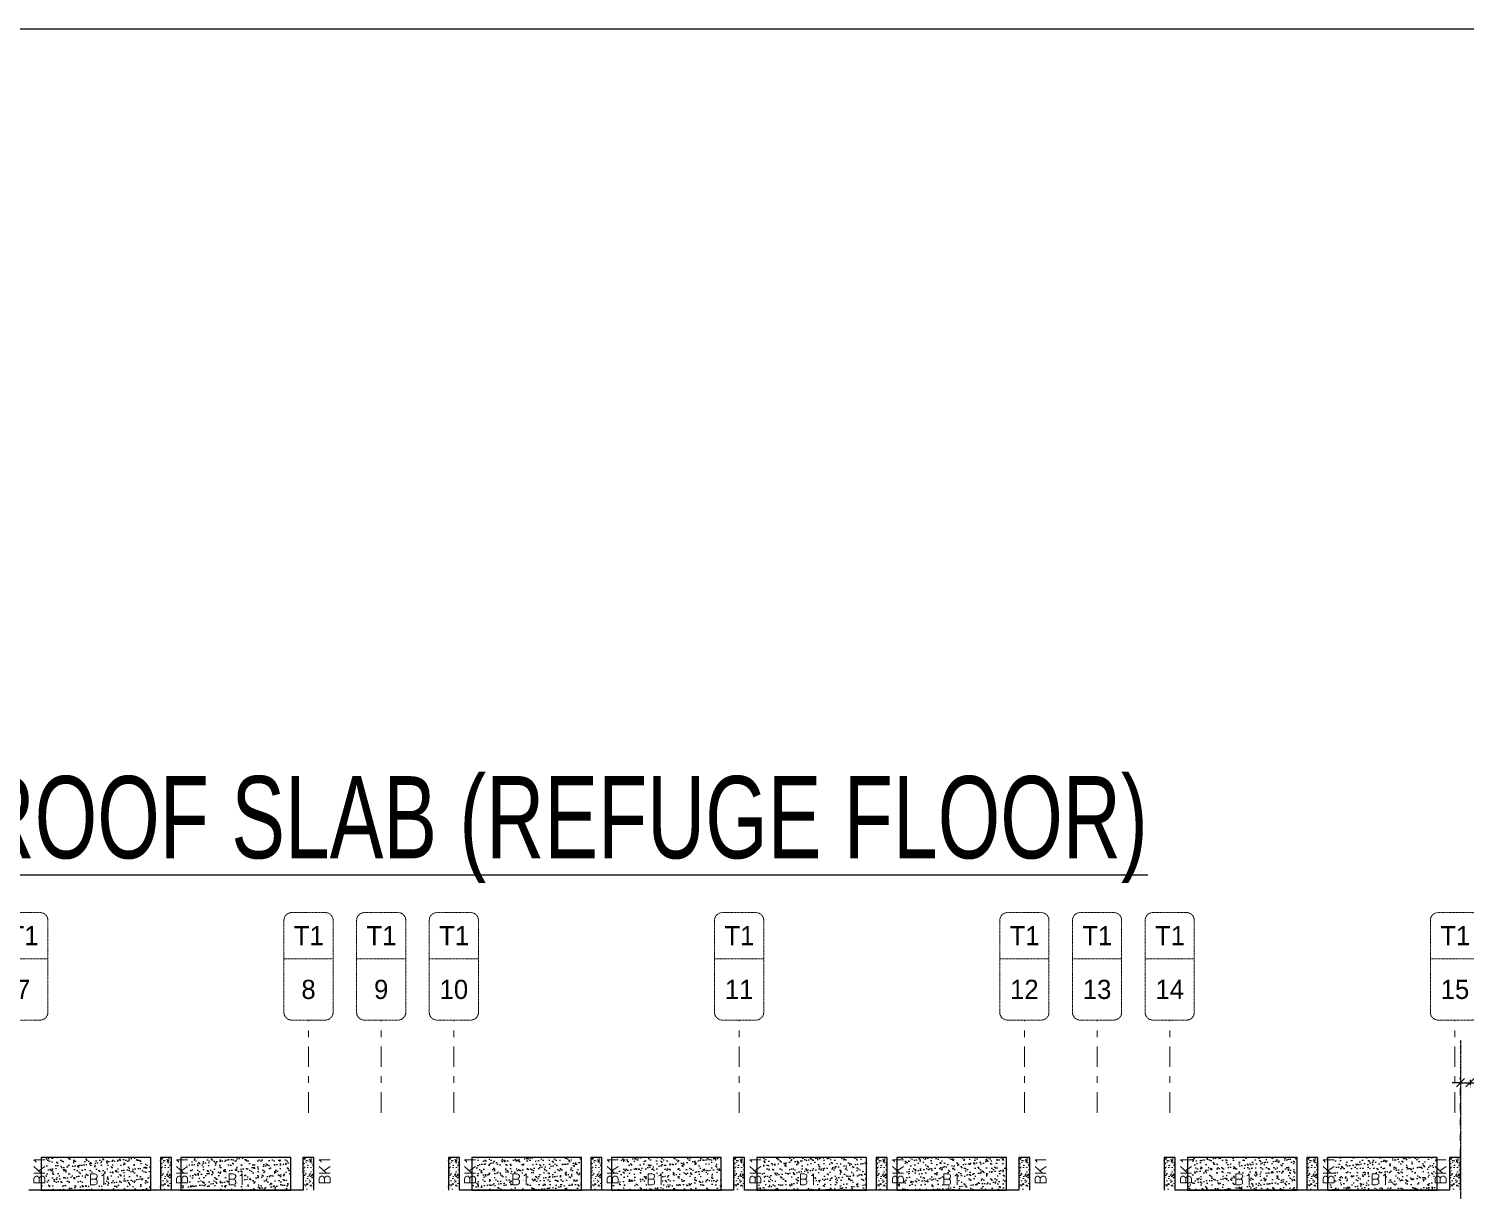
# Model space of a CAD drawing. Header units: millimetres. Extents: x 1078357 to 2594950, y -4969473 to -4636555.
# Drawn here: x 1715100 to 1741288, y -4658181 to -4636994 of the extents above; entities that cross this region are included whole.
import ezdxf
from ezdxf.enums import TextEntityAlignment as Align

# ---------------------------------------------------------------- set-up
doc = ezdxf.new("R2010")
doc.units = ezdxf.units.MM
doc.header["$PDMODE"] = 35
for name, pattern in [('CENTER', [2, 1.25, -0.25, 0.25, -0.25]), ('CONTINOUS', [0]), ('DGN STYLE 7', [8.34, 3.75, -1.67, 1.25, -1.67]), ('DOT', [0.25, 0, -0.25]), ('HIDDEN', [0.375, 0.25, -0.125]), ('New Retail block$0$CONTINOUS', [0])]:
    doc.linetypes.add(name, pattern=pattern)
doc.layers.get('0').update_dxf_attribs({"lineweight": 0})
doc.layers.get('Defpoints').update_dxf_attribs({"lineweight": 0})
for name, color, linetype, lineweight in [('A-_ANOTDIMA_D-', 6, 'Continuous', 13), ('A-_ANOTGRID_E-', 8, 'DGN STYLE 7', 13), ('Boundary', 40, 'Continuous', 30), ('GRID LINE', 8, 'Continuous', 0), ('HATCH', 8, 'Continuous', 30), ('S-NON STR RCC WALL', 8, 'Continuous', 0)]:
    doc.layers.add(name, color=color, linetype=linetype, lineweight=lineweight)
for name, color, linetype in [('B-200x650', 241, 'HIDDEN'), ('EXPANSION JOINT', 10, 'HIDDEN'), ('EXPANTION JOINT', 240, 'Continuous'), ('S TEXT', 7, 'Continuous'), ('S-PROJECTION', 54, 'New Retail block$0$CONTINOUS')]:
    doc.layers.add(name, color=color, linetype=linetype)
doc.styles.add('Roman', font='romans')
doc.styles.add('ROMANS', font='romans.shx', dxfattribs={"width": 0.85})
doc.styles.add('SANSSERIF', font='sas_____.pfb')
doc.styles.get("Standard").update_dxf_attribs({"font": 'Adani Regular.ttf', "height": 500})
doc.dimstyles.new('HARESH', dxfattribs={"dimtxt": 150, "dimasz": 75, "dimexe": 0, "dimexo": 0, "dimgap": 25, "dimtad": 1, "dimdec": 0, "dimdsep": 46, "dimtxsty": 'Roman', "dimblk": 'OBLIQUE', "dimcen": 225, "dimdle": 25, "dimclrd": 2, "dimclre": 2, "dimclrt": 7, "dimadec": 8, "dimazin": 1, "dimtfac": 1, "dimtdec": 0, "dimtmove": 0, "dimatfit": 0, "dimfxl": 1, "dimlwd": -1, "dimlwe": -1, "dimarcsym": 0})

# ---------------------------------------------------------------- blocks, each defined once
blk = doc.blocks.new('_Oblique')
at = {"color": 0, "linetype": 'ByBlock', "lineweight": -2}
blk.add_line((-0.5, -0.5), (0.5, 0.5), dxfattribs=at)
blk = doc.blocks.new('*D1119')
at = {"layer": 'Defpoints', "color": 0, "linetype": 'CONTINOUS', "ltscale": 0.5, "transparency": 16777216}
for p in [(1741375, -4656167, 3), (1741375, -4656218), (1741200, -4658181, 0)]:
    blk.add_point(p, dxfattribs=at)
at = {"layer": 'EXPANTION JOINT', "color": 2, "linetype": 'DOT', "ltscale": 0.5, "transparency": 16777216}
for p, q in [((1741200, -4658181), (1741200, -4656118)), ((1741375, -4656167), (1741375, -4656318))]:
    blk.add_line(p, q, dxfattribs=at)
at = {"layer": 'EXPANTION JOINT', "color": 2, "linetype": 'CONTINOUS', "ltscale": 0.5, "transparency": 16777216}
for p, q in [((1741200, -4656218), (1741050, -4656218)), ((1741200, -4656218), (1741375, -4656218)), ((1741375, -4656218), (1744739, -4656218))]:
    blk.add_line(p, q, dxfattribs=at)
at = {"layer": 'EXPANTION JOINT', "color": 2, "linetype": 'CONTINOUS', "ltscale": 0.5, "transparency": 16777216, "xscale": 150, "yscale": 150, "zscale": 150}
blk.add_blockref('_Oblique', (1741200, -4656218), dxfattribs=at)
at = {"layer": 'EXPANTION JOINT', "color": 2, "linetype": 'CONTINOUS', "ltscale": 0.5, "transparency": 16777216, "xscale": 150, "yscale": 150, "zscale": 150, "rotation": 180}
blk.add_blockref('_Oblique', (1741375, -4656218), dxfattribs=at)
at = {"layer": 'EXPANTION JOINT', "color": 7, "linetype": 'CONTINOUS', "ltscale": 0.5, "transparency": 16777216, "char_height": 225, "attachment_point": 5, "style": 'Roman'}
for s, insert in [('175mm', (1743207, -4656030)), ('EXPANSION JOINT ', (1743207, -4656405))]:
    blk.add_mtext(s, dxfattribs=dict(at, insert=insert))
blk = doc.blocks.new('*D1120')
at = {"layer": 'Defpoints', "color": 0, "linetype": 'CONTINOUS', "ltscale": 0.5, "transparency": 16777216}
for p in [(1741375, -4656167, 3), (1741375, -4656218), (1741200, -4658181, 0)]:
    blk.add_point(p, dxfattribs=at)
at = {"layer": 'EXPANTION JOINT', "color": 2, "linetype": 'DOT', "ltscale": 0.5, "transparency": 16777216}
for p, q in [((1741200, -4658181), (1741200, -4656118)), ((1741375, -4656167), (1741375, -4656318))]:
    blk.add_line(p, q, dxfattribs=at)
at = {"layer": 'EXPANTION JOINT', "color": 2, "linetype": 'CONTINOUS', "ltscale": 0.5, "transparency": 16777216}
for p, q in [((1741200, -4656218), (1741050, -4656218)), ((1741200, -4656218), (1741375, -4656218)), ((1741375, -4656218), (1744739, -4656218))]:
    blk.add_line(p, q, dxfattribs=at)
at = {"layer": 'EXPANTION JOINT', "color": 2, "linetype": 'CONTINOUS', "ltscale": 0.5, "transparency": 16777216, "xscale": 150, "yscale": 150, "zscale": 150}
blk.add_blockref('_Oblique', (1741200, -4656218), dxfattribs=at)
at = {"layer": 'EXPANTION JOINT', "color": 2, "linetype": 'CONTINOUS', "ltscale": 0.5, "transparency": 16777216, "xscale": 150, "yscale": 150, "zscale": 150, "rotation": 180}
blk.add_blockref('_Oblique', (1741375, -4656218), dxfattribs=at)
at = {"layer": 'EXPANTION JOINT', "color": 7, "linetype": 'CONTINOUS', "ltscale": 0.5, "transparency": 16777216, "char_height": 225, "attachment_point": 5, "style": 'Roman'}
for s, insert in [('175mm', (1743207, -4656030)), ('EXPANSION JOINT ', (1743207, -4656405))]:
    blk.add_mtext(s, dxfattribs=dict(at, insert=insert))
blk = doc.blocks.new('Tower grid nomenclature-ex')
at = {"layer": 'A-_ANOTGRID_E-'}
blk.add_lwpolyline([(-1250, -600), (1750, -600, 0.414214), (2000, -350), (2000, 750, 0.414214), (1750, 1000), (-1250, 1000, 0.414214), (-1500, 750), (-1500, -350, 0.414214)], format="xyb", close=True, dxfattribs=at)
blk.add_lwpolyline([(0, 1000), (0, -600)], dxfattribs=at)
at = {"layer": 'A-_ANOTGRID_E-', "flags": 8}
for p in [(-1235, 400), (1788, 400)]:
    blk.add_attdef('GRID', text='', height=625, dxfattribs=at).set_placement(p, align=Align.MIDDLE_CENTER)
blk = doc.blocks.new('T1')
at = {"layer": 'GRID LINE', "linetype": 'DGN STYLE 7', "ltscale": 100, "elevation": 0}
for points in [[(63086, -31827), (63086, -30138)], [(64411, -31827), (64411, -30138)], [(65736, -31827), (65736, -30138)], [(70936, -31827), (70936, -30138)], [(76136, -31827), (76136, -30138)], [(77461, -31827), (77461, -30138)], [(78786, -31827), (78786, -30138)], [(83986, -31827), (83986, -30138)]]:
    blk.add_lwpolyline(points, dxfattribs=at)
at = {"layer": 'GRID LINE'}
ref = blk.add_blockref('Tower grid nomenclature-ex', (57774, -29018, 0), dxfattribs=dict(at, xscale=0.56, yscale=0.56, zscale=0.56, rotation=270))
ref.add_attrib('GRID', '7', dxfattribs={"layer": 'A-_ANOTGRID_E-', "height": 350}).set_placement((57886, -29578, 0), align=Align.MIDDLE_CENTER)
ref.add_attrib('GRID', 'T1', dxfattribs={"layer": 'A-_ANOTGRID_E-', "height": 350}).set_placement((57891, -28598, 0), align=Align.MIDDLE_CENTER)
ref = blk.add_blockref('Tower grid nomenclature-ex', (62974, -29018, 0), dxfattribs=dict(at, xscale=0.56, yscale=0.56, zscale=0.56, rotation=270))
ref.add_attrib('GRID', '8', dxfattribs={"layer": 'A-_ANOTGRID_E-', "height": 350}).set_placement((63086, -29578, 0), align=Align.MIDDLE_CENTER)
ref.add_attrib('GRID', 'T1', dxfattribs={"layer": 'A-_ANOTGRID_E-', "height": 350}).set_placement((63091, -28598, 0), align=Align.MIDDLE_CENTER)
ref = blk.add_blockref('Tower grid nomenclature-ex', (64299, -29018, 0), dxfattribs=dict(at, xscale=0.56, yscale=0.56, zscale=0.56, rotation=270))
ref.add_attrib('GRID', '9', dxfattribs={"layer": 'A-_ANOTGRID_E-', "height": 350}).set_placement((64411, -29578, 0), align=Align.MIDDLE_CENTER)
ref.add_attrib('GRID', 'T1', dxfattribs={"layer": 'A-_ANOTGRID_E-', "height": 350}).set_placement((64416, -28598, 0), align=Align.MIDDLE_CENTER)
ref = blk.add_blockref('Tower grid nomenclature-ex', (65624, -29018, 0), dxfattribs=dict(at, xscale=0.56, yscale=0.56, zscale=0.56, rotation=270))
ref.add_attrib('GRID', '10', dxfattribs={"layer": 'A-_ANOTGRID_E-', "height": 350}).set_placement((65736, -29578, 0), align=Align.MIDDLE_CENTER)
ref.add_attrib('GRID', 'T1', dxfattribs={"layer": 'A-_ANOTGRID_E-', "height": 350}).set_placement((65741, -28598, 0), align=Align.MIDDLE_CENTER)
ref = blk.add_blockref('Tower grid nomenclature-ex', (70824, -29018, 0), dxfattribs=dict(at, xscale=0.56, yscale=0.56, zscale=0.56, rotation=270))
ref.add_attrib('GRID', '11', dxfattribs={"layer": 'A-_ANOTGRID_E-', "height": 350}).set_placement((70936, -29578, 0), align=Align.MIDDLE_CENTER)
ref.add_attrib('GRID', 'T1', dxfattribs={"layer": 'A-_ANOTGRID_E-', "height": 350}).set_placement((70941, -28598, 0), align=Align.MIDDLE_CENTER)
ref = blk.add_blockref('Tower grid nomenclature-ex', (76024, -29018, 0), dxfattribs=dict(at, xscale=0.56, yscale=0.56, zscale=0.56, rotation=270))
ref.add_attrib('GRID', '12', dxfattribs={"layer": 'A-_ANOTGRID_E-', "height": 350}).set_placement((76136, -29578, 0), align=Align.MIDDLE_CENTER)
ref.add_attrib('GRID', 'T1', dxfattribs={"layer": 'A-_ANOTGRID_E-', "height": 350}).set_placement((76141, -28598, 0), align=Align.MIDDLE_CENTER)
ref = blk.add_blockref('Tower grid nomenclature-ex', (77349, -29018, 0), dxfattribs=dict(at, xscale=0.56, yscale=0.56, zscale=0.56, rotation=270))
ref.add_attrib('GRID', '13', dxfattribs={"layer": 'A-_ANOTGRID_E-', "height": 350}).set_placement((77461, -29578, 0), align=Align.MIDDLE_CENTER)
ref.add_attrib('GRID', 'T1', dxfattribs={"layer": 'A-_ANOTGRID_E-', "height": 350}).set_placement((77466, -28598, 0), align=Align.MIDDLE_CENTER)
ref = blk.add_blockref('Tower grid nomenclature-ex', (78674, -29018, 0), dxfattribs=dict(at, xscale=0.56, yscale=0.56, zscale=0.56, rotation=270))
ref.add_attrib('GRID', '14', dxfattribs={"layer": 'A-_ANOTGRID_E-', "height": 350}).set_placement((78786, -29578, 0), align=Align.MIDDLE_CENTER)
ref.add_attrib('GRID', 'T1', dxfattribs={"layer": 'A-_ANOTGRID_E-', "height": 350}).set_placement((78791, -28598, 0), align=Align.MIDDLE_CENTER)
ref = blk.add_blockref('Tower grid nomenclature-ex', (83874, -29018, 0), dxfattribs=dict(at, xscale=0.56, yscale=0.56, zscale=0.56, rotation=270))
ref.add_attrib('GRID', '15', dxfattribs={"layer": 'A-_ANOTGRID_E-', "height": 350}).set_placement((83986, -29578, 0), align=Align.MIDDLE_CENTER)
ref.add_attrib('GRID', 'T1', dxfattribs={"layer": 'A-_ANOTGRID_E-', "height": 350}).set_placement((83991, -28598, 0), align=Align.MIDDLE_CENTER)

msp = doc.modelspace()

# ---------------------------------------------------------------- hatches: boundary and pattern name
at = {"layer": 'HATCH'}
h = msp.add_hatch(dxfattribs=at)
h.set_pattern_fill('AR-SAND', color=8, scale=3, angle=179.97015)
h.set_pattern_definition([(37.4701541, (-1148783.67, 9329389.39), (-4.7236114, 146.8264517), [0, -115.824, 0, -129.54, 0, -123.825]), (7.4701541, (-1148783.67, 9329389.4), (134.9689868, 214.9772528), [0, -62.484, 0, -104.394, 0, -40.005]), (327.4701541, (-1148877.4, 9329389.44), (237.2979035, 0.3075449), [0, -38.1, 0, -137.16, 0, -179.07]), (317.4701541, (-1148877.4, 9329389.44), (229.1017424, 66.759465), [0, -19.05, 0, -89.916, 0, -102.87])])
h.paths.add_polyline_path([(1717324.9, -4657580.9), (1715324.9, -4657580.9), (1715324.9, -4658180.8), (1717324.9, -4658180.8)])
h = msp.add_hatch(dxfattribs=at)
h.set_pattern_fill('AR-SAND', color=8, scale=3, angle=179.97015)
h.set_pattern_definition([(37.4701541, (-1151333.67, 9329389.39), (-4.7236114, 146.8264517), [0, -115.824, 0, -129.54, 0, -123.825]), (7.4701541, (-1151333.67, 9329389.4), (134.9689868, 214.9772528), [0, -62.484, 0, -104.394, 0, -40.005]), (327.4701541, (-1151427.4, 9329389.44), (237.2979035, 0.3075449), [0, -38.1, 0, -137.16, 0, -179.07]), (317.4701541, (-1151427.4, 9329389.44), (229.1017424, 66.759465), [0, -19.05, 0, -89.916, 0, -102.87])])
h.paths.add_polyline_path([(1719874.9, -4657580.9), (1717874.9, -4657580.9), (1717874.9, -4658180.8), (1719874.9, -4658180.8)])
h = msp.add_hatch(dxfattribs=at)
h.set_pattern_fill('AR-SAND', color=8, scale=3, angle=179.97015)
h.set_pattern_definition([(37.4701541, (-1156633.67, 9329389.39), (-4.7236114, 146.8264517), [0, -115.824, 0, -129.54, 0, -123.825]), (7.4701541, (-1156633.67, 9329389.4), (134.9689868, 214.9772528), [0, -62.484, 0, -104.394, 0, -40.005]), (327.4701541, (-1156727.4, 9329389.44), (237.2979035, 0.3075449), [0, -38.1, 0, -137.16, 0, -179.07]), (317.4701541, (-1156727.4, 9329389.44), (229.1017424, 66.759465), [0, -19.05, 0, -89.916, 0, -102.87])])
h.paths.add_polyline_path([(1725174.9, -4657580.9), (1723174.9, -4657580.9), (1723174.9, -4658180.8), (1725174.9, -4658180.8)])
h = msp.add_hatch(dxfattribs=at)
h.set_pattern_fill('AR-SAND', color=8, scale=3, angle=179.97015)
h.set_pattern_definition([(37.4701541, (-1159183.67, 9329389.39), (-4.7236114, 146.8264517), [0, -115.824, 0, -129.54, 0, -123.825]), (7.4701541, (-1159183.67, 9329389.4), (134.9689868, 214.9772528), [0, -62.484, 0, -104.394, 0, -40.005]), (327.4701541, (-1159277.4, 9329389.44), (237.2979035, 0.3075449), [0, -38.1, 0, -137.16, 0, -179.07]), (317.4701541, (-1159277.4, 9329389.44), (229.1017424, 66.759465), [0, -19.05, 0, -89.916, 0, -102.87])])
h.paths.add_polyline_path([(1727724.9, -4657580.9), (1725724.9, -4657580.9), (1725724.9, -4658180.8), (1727724.9, -4658180.8)])
h = msp.add_hatch(dxfattribs=at)
h.set_pattern_fill('AR-SAND', color=8, scale=3, angle=179.97015)
h.set_pattern_definition([(37.4701541, (-1161833.67, 9329389.39), (-4.7236114, 146.8264517), [0, -115.824, 0, -129.54, 0, -123.825]), (7.4701541, (-1161833.67, 9329389.4), (134.9689868, 214.9772528), [0, -62.484, 0, -104.394, 0, -40.005]), (327.4701541, (-1161927.4, 9329389.44), (237.2979035, 0.3075449), [0, -38.1, 0, -137.16, 0, -179.07]), (317.4701541, (-1161927.4, 9329389.44), (229.1017424, 66.759465), [0, -19.05, 0, -89.916, 0, -102.87])])
h.paths.add_polyline_path([(1730374.9, -4657580.9), (1728374.9, -4657580.9), (1728374.9, -4658180.8), (1730374.9, -4658180.8)])
h = msp.add_hatch(dxfattribs=at)
h.set_pattern_fill('AR-SAND', color=8, scale=3, angle=179.97015)
h.set_pattern_definition([(37.4701541, (-1164383.67, 9329389.39), (-4.7236114, 146.8264517), [0, -115.824, 0, -129.54, 0, -123.825]), (7.4701541, (-1164383.67, 9329389.4), (134.9689868, 214.9772528), [0, -62.484, 0, -104.394, 0, -40.005]), (327.4701541, (-1164477.4, 9329389.44), (237.2979035, 0.3075449), [0, -38.1, 0, -137.16, 0, -179.07]), (317.4701541, (-1164477.4, 9329389.44), (229.1017424, 66.759465), [0, -19.05, 0, -89.916, 0, -102.87])])
h.paths.add_polyline_path([(1732924.9, -4657580.9), (1730924.9, -4657580.9), (1730924.9, -4658180.8), (1732924.9, -4658180.8)])
h = msp.add_hatch(dxfattribs=at)
h.set_pattern_fill('AR-SAND', color=8, scale=3, angle=179.97015)
h.set_pattern_definition([(37.4701541, (-1169683.67, 9329389.39), (-4.7236114, 146.8264517), [0, -115.824, 0, -129.54, 0, -123.825]), (7.4701541, (-1169683.67, 9329389.4), (134.9689868, 214.9772528), [0, -62.484, 0, -104.394, 0, -40.005]), (327.4701541, (-1169777.4, 9329389.44), (237.2979035, 0.3075449), [0, -38.1, 0, -137.16, 0, -179.07]), (317.4701541, (-1169777.4, 9329389.44), (229.1017424, 66.759465), [0, -19.05, 0, -89.916, 0, -102.87])])
h.paths.add_polyline_path([(1738224.9, -4657580.9), (1736224.9, -4657580.9), (1736224.9, -4658180.8), (1738224.9, -4658180.8)])
h = msp.add_hatch(dxfattribs=at)
h.set_pattern_fill('AR-SAND', color=8, scale=3, angle=179.97015)
h.set_pattern_definition([(37.4701541, (-1172233.67, 9329389.39), (-4.7236114, 146.8264517), [0, -115.824, 0, -129.54, 0, -123.825]), (7.4701541, (-1172233.67, 9329389.4), (134.9689868, 214.9772528), [0, -62.484, 0, -104.394, 0, -40.005]), (327.4701541, (-1172327.4, 9329389.44), (237.2979035, 0.3075449), [0, -38.1, 0, -137.16, 0, -179.07]), (317.4701541, (-1172327.4, 9329389.44), (229.1017424, 66.759465), [0, -19.05, 0, -89.916, 0, -102.87])])
h.paths.add_polyline_path([(1740774.9, -4657580.9), (1738774.9, -4657580.9), (1738774.9, -4658180.8), (1740774.9, -4658180.8)])
at = {"layer": 'S-NON STR RCC WALL'}
h = msp.add_hatch(dxfattribs=at)
h.set_pattern_fill('AR-CONC', color=256, angle=180)
h.set_pattern_definition([(50, (-6816345.12, 32897507.37), (182.184669, -15.93908554), [19.05, -209.55]), (355, (-6816345.12, 32897507.37), (-35.2434214, 191.0568452), [15.24, -167.6405842]), (100.4514447, (-6816329.94, 32897506.04), (146.9412471, 175.1177519), [16.1900088, -178.0902446]), (46.1842, (-6816345.12, 32897558.17), (271.0790409, -42.0423279), [28.575, -314.325]), (96.6355576, (-6816322.53, 32897554.67), (237.404134, 247.4261246), [24.2850231, -267.1356082]), (351.1841512, (-6816345.12, 32897558.17), (237.404134, 247.4261246), [22.859967, -251.459732]), (21, (-6816319.72, 32897545.47), (151.61439127, -102.2651982), [19.05, -209.55]), (326, (-6816319.72, 32897545.47), (61.80202835, 184.1879661), [15.24, -167.64]), (71.451445, (-6816307.09, 32897536.95), (213.4164193, 81.9227689), [16.1900088, -178.0899376]), (37.5, (-6816345.124, 32897507.37), (3.08860325, 84.55503887), [0, -165.608, 0, -170.18, 0, -168.275]), (7.5, (-6816345.12, 32897507.37), (66.8196625, 100.18057482), [0, -97.028, 0, -161.798, 0, -64.135]), (327.5, (-6816401.766, 32897507.37), (135.59059517, -5.72874399), [0, -63.5, 0, -198.12, 0, -262.89]), (317.5, (-6816427.17, 32897507.37), (148.1291814, 25.42649103), [0, -82.55, 0, -131.572, 0, -186.69])])
h.paths.add_polyline_path([(1717699.6, -4658180.8), (1717699.6, -4657580.8), (1717499.7, -4657580.8), (1717499.7, -4658180.8), (1717699.6, -4658180.8)], is_closed=False)
h = msp.add_hatch(dxfattribs=at)
h.set_pattern_fill('AR-CONC', color=256, angle=180)
h.set_pattern_definition([(50, (-6813745.12, 32897507.43), (182.184669, -15.93908554), [19.05, -209.55]), (355, (-6813745.12, 32897507.43), (-35.2434214, 191.0568452), [15.24, -167.6405842]), (100.4514447, (-6813729.94, 32897506.1), (146.9412471, 175.1177519), [16.1900088, -178.0902446]), (46.1842, (-6813745.12, 32897558.23), (271.0790409, -42.0423279), [28.575, -314.325]), (96.6355576, (-6813722.53, 32897554.73), (237.404134, 247.4261246), [24.2850231, -267.1356082]), (351.1841512, (-6813745.12, 32897558.23), (237.404134, 247.4261246), [22.859967, -251.459732]), (21, (-6813719.72, 32897545.53), (151.61439127, -102.2651982), [19.05, -209.55]), (326, (-6813719.72, 32897545.53), (61.80202835, 184.1879661), [15.24, -167.64]), (71.451445, (-6813707.09, 32897537), (213.4164193, 81.9227689), [16.1900088, -178.0899376]), (37.5, (-6813745.124, 32897507.43), (3.08860325, 84.55503887), [0, -165.608, 0, -170.18, 0, -168.275]), (7.5, (-6813745.12, 32897507.43), (66.8196625, 100.18057482), [0, -97.028, 0, -161.798, 0, -64.135]), (327.5, (-6813801.766, 32897507.43), (135.59059517, -5.72874399), [0, -63.5, 0, -198.12, 0, -262.89]), (317.5, (-6813827.17, 32897507.43), (148.1291814, 25.42649103), [0, -82.55, 0, -131.572, 0, -186.69])])
h.paths.add_polyline_path([(1720299.6, -4658180.8), (1720299.6, -4657580.8), (1720099.7, -4657580.8), (1720099.7, -4658180.8), (1720299.6, -4658180.8)], is_closed=False)
h = msp.add_hatch(dxfattribs=at)
h.set_pattern_fill('AR-CONC', color=256, angle=180)
h.set_pattern_definition([(50, (-6811095.12, 32897507.36), (182.184669, -15.93908554), [19.05, -209.55]), (355, (-6811095.12, 32897507.36), (-35.2434214, 191.0568452), [15.24, -167.6405842]), (100.4514447, (-6811079.94, 32897506.04), (146.9412471, 175.1177519), [16.1900088, -178.0902446]), (46.1842, (-6811095.12, 32897558.16), (271.0790409, -42.0423279), [28.575, -314.325]), (96.6355576, (-6811072.53, 32897554.66), (237.404134, 247.4261246), [24.2850231, -267.1356082]), (351.1841512, (-6811095.12, 32897558.16), (237.404134, 247.4261246), [22.859967, -251.459732]), (21, (-6811069.72, 32897545.46), (151.61439127, -102.2651982), [19.05, -209.55]), (326, (-6811069.72, 32897545.46), (61.80202835, 184.1879661), [15.24, -167.64]), (71.451445, (-6811057.09, 32897536.94), (213.4164193, 81.9227689), [16.1900088, -178.0899376]), (37.5, (-6811095.124, 32897507.364), (3.08860325, 84.55503887), [0, -165.608, 0, -170.18, 0, -168.275]), (7.5, (-6811095.12, 32897507.36), (66.8196625, 100.18057482), [0, -97.028, 0, -161.798, 0, -64.135]), (327.5, (-6811151.766, 32897507.364), (135.59059517, -5.72874399), [0, -63.5, 0, -198.12, 0, -262.89]), (317.5, (-6811177.17, 32897507.36), (148.1291814, 25.42649103), [0, -82.55, 0, -131.572, 0, -186.69])])
h.paths.add_polyline_path([(1722949.6, -4658180.8), (1722949.6, -4657580.8), (1722749.7, -4657580.8), (1722749.7, -4658180.8), (1722949.6, -4658180.8)], is_closed=False)
h = msp.add_hatch(dxfattribs=at)
h.set_pattern_fill('AR-CONC', color=256, angle=180)
h.set_pattern_definition([(50, (-6808495.12, 32897507.37), (182.184669, -15.93908554), [19.05, -209.55]), (355, (-6808495.12, 32897507.37), (-35.2434214, 191.0568452), [15.24, -167.6405842]), (100.4514447, (-6808479.94, 32897506.04), (146.9412471, 175.1177519), [16.1900088, -178.0902446]), (46.1842, (-6808495.12, 32897558.17), (271.0790409, -42.0423279), [28.575, -314.325]), (96.6355576, (-6808472.53, 32897554.67), (237.404134, 247.4261246), [24.2850231, -267.1356082]), (351.1841512, (-6808495.12, 32897558.17), (237.404134, 247.4261246), [22.859967, -251.459732]), (21, (-6808469.72, 32897545.47), (151.61439127, -102.2651982), [19.05, -209.55]), (326, (-6808469.72, 32897545.47), (61.80202835, 184.1879661), [15.24, -167.64]), (71.451445, (-6808457.09, 32897536.95), (213.4164193, 81.9227689), [16.1900088, -178.0899376]), (37.5, (-6808495.124, 32897507.37), (3.08860325, 84.55503887), [0, -165.608, 0, -170.18, 0, -168.275]), (7.5, (-6808495.12, 32897507.37), (66.8196625, 100.18057482), [0, -97.028, 0, -161.798, 0, -64.135]), (327.5, (-6808551.766, 32897507.37), (135.59059517, -5.72874399), [0, -63.5, 0, -198.12, 0, -262.89]), (317.5, (-6808577.17, 32897507.37), (148.1291814, 25.42649103), [0, -82.55, 0, -131.572, 0, -186.69])])
h.paths.add_polyline_path([(1725549.6, -4658180.8), (1725549.6, -4657580.8), (1725349.7, -4657580.8), (1725349.7, -4658180.8), (1725549.6, -4658180.8)], is_closed=False)
h = msp.add_hatch(dxfattribs=at)
h.set_pattern_fill('AR-CONC', color=256, angle=180)
h.set_pattern_definition([(50, (-6805895.1, 32897507.36), (182.184669, -15.93908554), [19.05, -209.55]), (355, (-6805895.1, 32897507.36), (-35.2434214, 191.0568452), [15.24, -167.6405842]), (100.4514447, (-6805879.92, 32897506.04), (146.9412471, 175.1177519), [16.1900088, -178.0902446]), (46.1842, (-6805895.1, 32897558.16), (271.0790409, -42.0423279), [28.575, -314.325]), (96.6355576, (-6805872.51, 32897554.66), (237.404134, 247.4261246), [24.2850231, -267.1356082]), (351.1841512, (-6805895.1, 32897558.16), (237.404134, 247.4261246), [22.859967, -251.459732]), (21, (-6805869.7, 32897545.46), (151.61439127, -102.2651982), [19.05, -209.55]), (326, (-6805869.7, 32897545.46), (61.80202835, 184.1879661), [15.24, -167.64]), (71.451445, (-6805857.07, 32897536.94), (213.4164193, 81.9227689), [16.1900088, -178.0899376]), (37.5, (-6805895.104, 32897507.364), (3.08860325, 84.55503887), [0, -165.608, 0, -170.18, 0, -168.275]), (7.5, (-6805895.1, 32897507.36), (66.8196625, 100.18057482), [0, -97.028, 0, -161.798, 0, -64.135]), (327.5, (-6805951.746, 32897507.364), (135.59059517, -5.72874399), [0, -63.5, 0, -198.12, 0, -262.89]), (317.5, (-6805977.15, 32897507.36), (148.1291814, 25.42649103), [0, -82.55, 0, -131.572, 0, -186.69])])
h.paths.add_polyline_path([(1728149.7, -4658180.8), (1728149.7, -4657580.8), (1727949.7, -4657580.8), (1727949.7, -4658180.8), (1728149.7, -4658180.8)], is_closed=False)
h = msp.add_hatch(dxfattribs=at)
h.set_pattern_fill('AR-CONC', color=256, angle=180)
h.set_pattern_definition([(50, (-6803295.1, 32897507.36), (182.184669, -15.93908554), [19.05, -209.55]), (355, (-6803295.1, 32897507.36), (-35.2434214, 191.0568452), [15.24, -167.6405842]), (100.4514447, (-6803279.92, 32897506.04), (146.9412471, 175.1177519), [16.1900088, -178.0902446]), (46.1842, (-6803295.1, 32897558.16), (271.0790409, -42.0423279), [28.575, -314.325]), (96.6355576, (-6803272.51, 32897554.66), (237.404134, 247.4261246), [24.2850231, -267.1356082]), (351.1841512, (-6803295.1, 32897558.16), (237.404134, 247.4261246), [22.859967, -251.459732]), (21, (-6803269.7, 32897545.46), (151.61439127, -102.2651982), [19.05, -209.55]), (326, (-6803269.7, 32897545.46), (61.80202835, 184.1879661), [15.24, -167.64]), (71.451445, (-6803257.07, 32897536.94), (213.4164193, 81.9227689), [16.1900088, -178.0899376]), (37.5, (-6803295.104, 32897507.364), (3.08860325, 84.55503887), [0, -165.608, 0, -170.18, 0, -168.275]), (7.5, (-6803295.1, 32897507.36), (66.8196625, 100.18057482), [0, -97.028, 0, -161.798, 0, -64.135]), (327.5, (-6803351.746, 32897507.364), (135.59059517, -5.72874399), [0, -63.5, 0, -198.12, 0, -262.89]), (317.5, (-6803377.15, 32897507.36), (148.1291814, 25.42649103), [0, -82.55, 0, -131.572, 0, -186.69])])
h.paths.add_polyline_path([(1730749.7, -4658180.8), (1730749.7, -4657580.8), (1730549.7, -4657580.8), (1730549.7, -4658180.8), (1730749.7, -4658180.8)], is_closed=False)
h = msp.add_hatch(dxfattribs=at)
h.set_pattern_fill('AR-CONC', color=256, angle=180)
h.set_pattern_definition([(50, (-6800695.1, 32897507.36), (182.184669, -15.93908554), [19.05, -209.55]), (355, (-6800695.1, 32897507.36), (-35.2434214, 191.0568452), [15.24, -167.6405842]), (100.4514447, (-6800679.92, 32897506.04), (146.9412471, 175.1177519), [16.1900088, -178.0902446]), (46.1842, (-6800695.1, 32897558.16), (271.0790409, -42.0423279), [28.575, -314.325]), (96.6355576, (-6800672.51, 32897554.66), (237.404134, 247.4261246), [24.2850231, -267.1356082]), (351.1841512, (-6800695.1, 32897558.16), (237.404134, 247.4261246), [22.859967, -251.459732]), (21, (-6800669.7, 32897545.46), (151.61439127, -102.2651982), [19.05, -209.55]), (326, (-6800669.7, 32897545.46), (61.80202835, 184.1879661), [15.24, -167.64]), (71.451445, (-6800657.07, 32897536.94), (213.4164193, 81.9227689), [16.1900088, -178.0899376]), (37.5, (-6800695.104, 32897507.364), (3.08860325, 84.55503887), [0, -165.608, 0, -170.18, 0, -168.275]), (7.5, (-6800695.1, 32897507.36), (66.8196625, 100.18057482), [0, -97.028, 0, -161.798, 0, -64.135]), (327.5, (-6800751.746, 32897507.364), (135.59059517, -5.72874399), [0, -63.5, 0, -198.12, 0, -262.89]), (317.5, (-6800777.15, 32897507.36), (148.1291814, 25.42649103), [0, -82.55, 0, -131.572, 0, -186.69])])
h.paths.add_polyline_path([(1733349.7, -4658180.8), (1733349.7, -4657580.8), (1733149.7, -4657580.8), (1733149.7, -4658180.8), (1733349.7, -4658180.8)], is_closed=False)
h = msp.add_hatch(dxfattribs=at)
h.set_pattern_fill('AR-CONC', color=256, angle=180)
h.set_pattern_definition([(50, (-6798045.12, 32897507.36), (182.184669, -15.93908554), [19.05, -209.55]), (355, (-6798045.12, 32897507.36), (-35.2434214, 191.0568452), [15.24, -167.6405842]), (100.4514447, (-6798029.94, 32897506.04), (146.9412471, 175.1177519), [16.1900088, -178.0902446]), (46.1842, (-6798045.12, 32897558.16), (271.0790409, -42.0423279), [28.575, -314.325]), (96.6355576, (-6798022.53, 32897554.66), (237.404134, 247.4261246), [24.2850231, -267.1356082]), (351.1841512, (-6798045.12, 32897558.16), (237.404134, 247.4261246), [22.859967, -251.459732]), (21, (-6798019.72, 32897545.46), (151.61439127, -102.2651982), [19.05, -209.55]), (326, (-6798019.72, 32897545.46), (61.80202835, 184.1879661), [15.24, -167.64]), (71.451445, (-6798007.09, 32897536.94), (213.4164193, 81.9227689), [16.1900088, -178.0899376]), (37.5, (-6798045.124, 32897507.364), (3.08860325, 84.55503887), [0, -165.608, 0, -170.18, 0, -168.275]), (7.5, (-6798045.12, 32897507.36), (66.8196625, 100.18057482), [0, -97.028, 0, -161.798, 0, -64.135]), (327.5, (-6798101.766, 32897507.364), (135.59059517, -5.72874399), [0, -63.5, 0, -198.12, 0, -262.89]), (317.5, (-6798127.17, 32897507.36), (148.1291814, 25.42649103), [0, -82.55, 0, -131.572, 0, -186.69])])
h.paths.add_polyline_path([(1735999.6, -4658180.8), (1735999.6, -4657580.8), (1735799.7, -4657580.8), (1735799.7, -4658180.8), (1735999.6, -4658180.8)], is_closed=False)
h = msp.add_hatch(dxfattribs=at)
h.set_pattern_fill('AR-CONC', color=256, angle=180)
h.set_pattern_definition([(50, (-6795445.12, 32897507.37), (182.184669, -15.93908554), [19.05, -209.55]), (355, (-6795445.12, 32897507.37), (-35.2434214, 191.0568452), [15.24, -167.6405842]), (100.4514447, (-6795429.94, 32897506.04), (146.9412471, 175.1177519), [16.1900088, -178.0902446]), (46.1842, (-6795445.12, 32897558.17), (271.0790409, -42.0423279), [28.575, -314.325]), (96.6355576, (-6795422.53, 32897554.67), (237.404134, 247.4261246), [24.2850231, -267.1356082]), (351.1841512, (-6795445.12, 32897558.17), (237.404134, 247.4261246), [22.859967, -251.459732]), (21, (-6795419.72, 32897545.47), (151.61439127, -102.2651982), [19.05, -209.55]), (326, (-6795419.72, 32897545.47), (61.80202835, 184.1879661), [15.24, -167.64]), (71.451445, (-6795407.09, 32897536.95), (213.4164193, 81.9227689), [16.1900088, -178.0899376]), (37.5, (-6795445.124, 32897507.37), (3.08860325, 84.55503887), [0, -165.608, 0, -170.18, 0, -168.275]), (7.5, (-6795445.12, 32897507.37), (66.8196625, 100.18057482), [0, -97.028, 0, -161.798, 0, -64.135]), (327.5, (-6795501.766, 32897507.37), (135.59059517, -5.72874399), [0, -63.5, 0, -198.12, 0, -262.89]), (317.5, (-6795527.17, 32897507.37), (148.1291814, 25.42649103), [0, -82.55, 0, -131.572, 0, -186.69])])
h.paths.add_polyline_path([(1738599.6, -4658180.8), (1738599.6, -4657580.8), (1738399.7, -4657580.8), (1738399.7, -4658180.8), (1738599.6, -4658180.8)], is_closed=False)
h = msp.add_hatch(dxfattribs=at)
h.set_pattern_fill('AR-CONC', color=256, angle=180)
h.set_pattern_definition([(50, (-6792845.12, 32897507.36), (182.184669, -15.93908554), [19.05, -209.55]), (355, (-6792845.12, 32897507.36), (-35.2434214, 191.0568452), [15.24, -167.6405842]), (100.4514447, (-6792829.94, 32897506.04), (146.9412471, 175.1177519), [16.1900088, -178.0902446]), (46.1842, (-6792845.12, 32897558.16), (271.0790409, -42.0423279), [28.575, -314.325]), (96.6355576, (-6792822.53, 32897554.66), (237.404134, 247.4261246), [24.2850231, -267.1356082]), (351.1841512, (-6792845.12, 32897558.16), (237.404134, 247.4261246), [22.859967, -251.459732]), (21, (-6792819.72, 32897545.46), (151.61439127, -102.2651982), [19.05, -209.55]), (326, (-6792819.72, 32897545.46), (61.80202835, 184.1879661), [15.24, -167.64]), (71.451445, (-6792807.09, 32897536.94), (213.4164193, 81.9227689), [16.1900088, -178.0899376]), (37.5, (-6792845.124, 32897507.364), (3.08860325, 84.55503887), [0, -165.608, 0, -170.18, 0, -168.275]), (7.5, (-6792845.12, 32897507.36), (66.8196625, 100.18057482), [0, -97.028, 0, -161.798, 0, -64.135]), (327.5, (-6792901.766, 32897507.364), (135.59059517, -5.72874399), [0, -63.5, 0, -198.12, 0, -262.89]), (317.5, (-6792927.17, 32897507.36), (148.1291814, 25.42649103), [0, -82.55, 0, -131.572, 0, -186.69])])
h.paths.add_polyline_path([(1741199.6, -4658180.8), (1741199.6, -4657580.8), (1740999.7, -4657580.8), (1740999.7, -4658180.8), (1741199.6, -4658180.8)], is_closed=False)

# ---------------------------------------------------------------- linework, layer by layer
at = {"layer": 'B-200x650', "linetype": 'CONTINOUS', "ltscale": 700}
for p, q in [((1717699.6, -4657580.8, 0), (1717499.6, -4657580.8, 0)), ((1717499.6, -4657580.8, 0), (1717499.7, -4658180.8, 0)), ((1717699.6, -4658180.8, 0), (1717699.6, -4657580.8, 0)), ((1720299.6, -4657580.8, 0), (1720099.6, -4657580.8, 0)), ((1720099.6, -4657580.8, 0), (1720099.7, -4658180.8, 0)), ((1720299.6, -4658180.8, 0), (1720299.6, -4657580.8, 0)), ((1722949.6, -4657580.8, 0), (1722749.6, -4657580.8, 0)), ((1722749.6, -4657580.8, 0), (1722749.7, -4658180.8, 0)), ((1722949.6, -4658180.8, 0), (1722949.6, -4657580.8, 0)), ((1725549.6, -4657580.8, 0), (1725349.6, -4657580.8, 0)), ((1725349.6, -4657580.8, 0), (1725349.7, -4658180.8, 0)), ((1725549.6, -4658180.8, 0), (1725549.6, -4657580.8, 0)), ((1728149.6, -4657580.8, 0), (1727949.6, -4657580.8, 0)), ((1727949.6, -4657580.8, 0), (1727949.7, -4658180.8, 0)), ((1728149.6, -4658180.8, 0), (1728149.6, -4657580.8, 0)), ((1730749.6, -4657580.8, 0), (1730549.6, -4657580.8, 0)), ((1730549.6, -4657580.8, 0), (1730549.7, -4658180.8, 0)), ((1730749.6, -4658180.8, 0), (1730749.6, -4657580.8, 0)), ((1733349.6, -4657580.8, 0), (1733149.6, -4657580.8, 0)), ((1733149.6, -4657580.8, 0), (1733149.7, -4658180.8, 0)), ((1733349.6, -4658180.8, 0), (1733349.6, -4657580.8, 0)), ((1735999.6, -4657580.8, 0), (1735799.6, -4657580.8, 0)), ((1735799.6, -4657580.8, 0), (1735799.7, -4658180.8, 0)), ((1735999.6, -4658180.8, 0), (1735999.6, -4657580.8, 0)), ((1738599.6, -4657580.8, 0), (1738399.6, -4657580.8, 0)), ((1738399.6, -4657580.8, 0), (1738399.7, -4658180.8, 0)), ((1738599.6, -4658180.8, 0), (1738599.6, -4657580.8, 0)), ((1741199.6, -4657580.8, 0), (1740999.6, -4657580.8, 0)), ((1740999.6, -4657580.8, 0), (1740999.7, -4658180.8, 0)), ((1741199.6, -4658180.8, 0), (1741199.6, -4657580.8, 0)), ((1720099.9, -4658180.8, 0), (1715099.9, -4658180.8, 0)), ((1727949.9, -4658180.8, 0), (1722949.9, -4658180.8, 0)), ((1733149.9, -4658180.8, 0), (1728149.9, -4658180.8, 0)), ((1740999.9, -4658180.8, 0), (1735999.9, -4658180.8, 0))]:
    msp.add_line(p, q, dxfattribs=at)
at = {"layer": 'Boundary', "ltscale": 700, "elevation": 0}
msp.add_lwpolyline([(1687296.1, -4636994.1), (1793101.8, -4636994.1), (1793101.8, -4689279.6), (1687296.1, -4689279.6)], close=True, dxfattribs=at)
at = {"layer": 'EXPANSION JOINT'}
msp.add_line((1741199.9, -4655440.9, 0), (1741199.9, -4675773.4, 0), dxfattribs=at)
msp.add_line((1741199.9, -4655440.9, 0), (1741199.9, -4675773.4, 0), dxfattribs=at)
at = {"layer": 'S-PROJECTION', "elevation": 0}
for points in [[(1717324.9, -4657580.9), (1715324.9, -4657580.9), (1715324.9, -4658180.8), (1717324.9, -4658180.8)], [(1719874.9, -4657580.9), (1717874.9, -4657580.9), (1717874.9, -4658180.8), (1719874.9, -4658180.8)], [(1725174.9, -4657580.9), (1723174.9, -4657580.9), (1723174.9, -4658180.8), (1725174.9, -4658180.8)], [(1727724.9, -4657580.9), (1725724.9, -4657580.9), (1725724.9, -4658180.8), (1727724.9, -4658180.8)], [(1730374.9, -4657580.9), (1728374.9, -4657580.9), (1728374.9, -4658180.8), (1730374.9, -4658180.8)], [(1732924.9, -4657580.9), (1730924.9, -4657580.9), (1730924.9, -4658180.8), (1732924.9, -4658180.8)], [(1738224.9, -4657580.9), (1736224.9, -4657580.9), (1736224.9, -4658180.8), (1738224.9, -4658180.8)], [(1740774.9, -4657580.9), (1738774.9, -4657580.9), (1738774.9, -4658180.8), (1740774.9, -4658180.8)]]:
    msp.add_lwpolyline(points, close=True, dxfattribs=at)

# ---------------------------------------------------------------- block references
at = {"layer": 'A-_ANOTDIMA_D-', "color": 2, "linetype": 'CENTER', "ltscale": 700}
msp.add_blockref('T1', (1657114.1, -4624938.2, 0), dxfattribs=at)

# ---------------------------------------------------------------- texts
at = {"layer": 'B-200x650', "linetype": 'CONTINOUS', "ltscale": 700, "style": 'ROMANS'}
for p in [(1715395.3, -4658080.4, 50), (1717995.3, -4658080.5, 50), (1720595.3, -4658080.4, 50), (1723245.3, -4658080.5, 50), (1725845.3, -4658080.5, 50), (1728445.3, -4658080.5, 50), (1731045.3, -4658080.5, 50), (1733645.3, -4658080.4, 50), (1736295.3, -4658080.5, 50), (1738895.3, -4658080.5, 50), (1740936.9, -4658080.5, 50)]:
    msp.add_text('BK1', height=200, rotation=90, dxfattribs=at).set_placement(p)
at = {"layer": 'B-200x650', "linetype": 'HIDDEN', "ltscale": 500, "style": 'ROMANS'}
for p in [(1716194.2, -4658080.5, -2.7), (1718717.9, -4658080.5, -2.7), (1723891.5, -4658080.5, -2.7), (1726355.8, -4658080.5, -2.7), (1729131.7, -4658080.5, -2.7), (1731749, -4658080.5, -2.7), (1737072.5, -4658080.5, -2.7), (1739557.2, -4658080.5, -2.7)]:
    msp.add_text('B1', height=200, rotation=359.99906, dxfattribs=at).set_placement(p)
at = {"layer": 'S TEXT', "color": 1, "extrusion": (-1.33677e-08, 3.74197e-09, 1), "style": 'SANSSERIF', "width": 0.7}
msp.add_text('%%U(TOWER 1)- 6TH , 8TH  FLOOR ROOF SLAB (REFUGE FLOOR)', height=1500, dxfattribs=at).set_placement((1692555.5, -4652125.9, 0.2))

# ---------------------------------------------------------------- dimensions: what is measured, and where the dimension line sits
at = {"layer": 'EXPANTION JOINT', "linetype": 'CONTINOUS', "ltscale": 0.5}
for picture in ['*D1119', '*D1120']:
    dim = msp.add_linear_dim(base=(1741374.9, -4656217.6, -2.8), p1=(1741199.9, -4658180.5, -2.8), p2=(1741374.9, -4656167.2, 0), text='175mm\\XEXPANSION JOINT ', dimstyle='HARESH', override={"dimtxt": 225, "dimasz": 150, "dimexe": 100, "dimgap": 75, "dimtxsty": 'Roman', "dimdle": 1, "dimfxl": 500, "dimarcsym": 1}, dxfattribs=at)
    dim.commit()
    dim.dimension.update_dxf_attribs({"geometry": picture, "text_midpoint": (1743207, -4656217.6, -2.8)})

doc.saveas('drawing.dxf')
